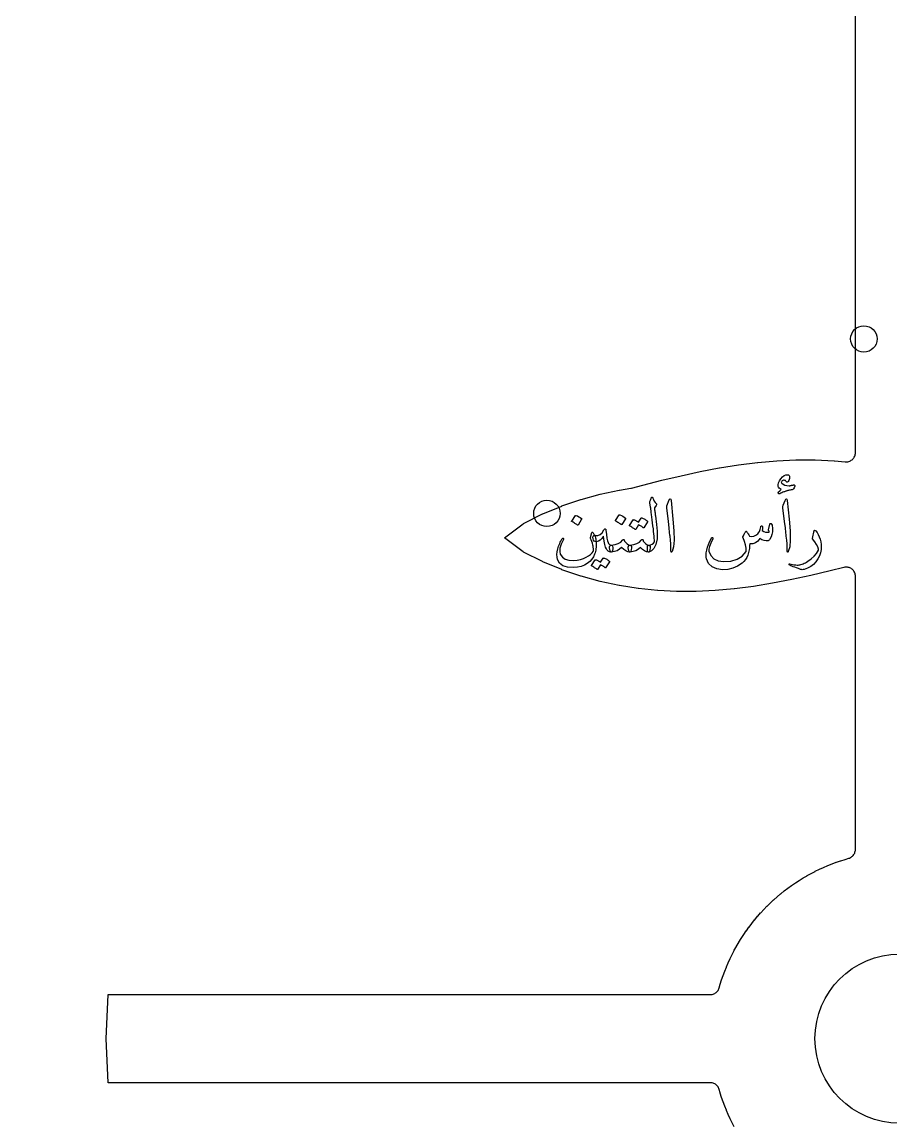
# Model space of a CAD drawing. Header units: millimetres. Extents: x -60 to 60, y -60 to 60.
# Drawn here: x -23.89 to -0.23, y -2.32 to 27.67 of the extents above; entities that cross this region are included whole.
import ezdxf

# ---------------------------------------------------------------- set-up
doc = ezdxf.new("R2010")
doc.units = ezdxf.units.MM
for name, color, linetype in [('CUT_INNER', 6, 'Continuous'), ('ENGRAVE', 7, 'Continuous'), ('TEXT', 5, 'Continuous')]:
    doc.layers.add(name, color=color, linetype=linetype)

msp = doc.modelspace()

# ---------------------------------------------------------------- linework, layer by layer
at = {"layer": 'CUT_INNER'}
msp.add_lwpolyline([(-4.4985, -2.4028), (-4.5547, -2.2944), (-4.5561, -2.2916), (-4.6097, -2.1819), (-4.611, -2.1791), (-4.6618, -2.0681), (-4.6631, -2.0653), (-4.7112, -1.9531), (-4.7124, -1.9503), (-4.7577, -1.8369), (-4.7588, -1.834), (-4.8013, -1.7196), (-4.8024, -1.7167), (-4.8421, -1.6012), (-4.8431, -1.5983), (-4.8799, -1.4819), (-4.8808, -1.479), (-4.9094, -1.3804), (-4.9175, -1.357), (-4.9278, -1.3344), (-4.9404, -1.3131), (-4.9549, -1.293), (-4.9714, -1.2746), (-4.9897, -1.2578), (-5.0095, -1.2429), (-5.0306, -1.2301), (-5.053, -1.2194), (-5.0763, -1.211), (-5.1003, -1.2049), (-5.1248, -1.2012), (-5.1495, -1.2), (-21.5366, -1.2), (-21.5422, -1.1997), (-21.5428, -1.1941), (-21.6011, -0.0061), (-21.6011, 0.0061), (-21.5428, 1.1941), (-21.5422, 1.1997), (-21.5366, 1.2), (-5.1495, 1.2), (-5.1248, 1.2012), (-5.1003, 1.2049), (-5.0763, 1.211), (-5.053, 1.2194), (-5.0306, 1.2301), (-5.0095, 1.2429), (-4.9897, 1.2578), (-4.9714, 1.2746), (-4.9549, 1.293), (-4.9404, 1.3131), (-4.9278, 1.3344), (-4.9175, 1.357), (-4.9094, 1.3804), (-4.8808, 1.479), (-4.8799, 1.4819), (-4.8431, 1.5983), (-4.8421, 1.6012), (-4.8024, 1.7167), (-4.8013, 1.7196), (-4.7588, 1.834), (-4.7577, 1.8369), (-4.7124, 1.9503), (-4.7112, 1.9531), (-4.6631, 2.0653), (-4.6618, 2.0681), (-4.611, 2.1791), (-4.6097, 2.1819), (-4.5561, 2.2916), (-4.5547, 2.2944), (-4.4985, 2.4028), (-4.4971, 2.4055), (-4.4382, 2.5124), (-4.4367, 2.5151), (-4.3752, 2.6206), (-4.3736, 2.6232), (-4.3096, 2.7272), (-4.3079, 2.7298), (-4.2413, 2.8321), (-4.2396, 2.8347), (-4.1706, 2.9354), (-4.1688, 2.9379), (-4.0973, 3.0368), (-4.0954, 3.0393), (-4.0215, 3.1365), (-4.0196, 3.1389), (-3.9433, 3.2342), (-3.9414, 3.2366), (-3.8628, 3.33), (-3.8607, 3.3323), (-3.7799, 3.4238), (-3.7778, 3.4261), (-3.6947, 3.5155), (-3.6926, 3.5178), (-3.6073, 3.6051), (-3.6051, 3.6073), (-3.5178, 3.6926), (-3.5155, 3.6947), (-3.4261, 3.7778), (-3.4238, 3.7799), (-3.3323, 3.8607), (-3.33, 3.8628), (-3.2366, 3.9414), (-3.2342, 3.9433), (-3.1389, 4.0196), (-3.1365, 4.0215), (-3.0393, 4.0954), (-3.0368, 4.0973), (-2.9379, 4.1688), (-2.9354, 4.1706), (-2.8347, 4.2396), (-2.8321, 4.2413), (-2.7298, 4.3079), (-2.7272, 4.3096), (-2.6232, 4.3736), (-2.6206, 4.3752), (-2.5151, 4.4367), (-2.5124, 4.4382), (-2.4055, 4.4971), (-2.4028, 4.4985), (-2.2944, 4.5547), (-2.2916, 4.5561), (-2.1819, 4.6097), (-2.1791, 4.611), (-2.0681, 4.6618), (-2.0653, 4.6631), (-1.9531, 4.7112), (-1.9503, 4.7124), (-1.8369, 4.7577), (-1.834, 4.7588), (-1.7196, 4.8013), (-1.7167, 4.8024), (-1.6012, 4.8421), (-1.5983, 4.8431), (-1.4819, 4.8799), (-1.479, 4.8808), (-1.3804, 4.9094), (-1.357, 4.9175), (-1.3344, 4.9278), (-1.3131, 4.9404), (-1.293, 4.9549), (-1.2746, 4.9714), (-1.2578, 4.9897), (-1.2429, 5.0095), (-1.2301, 5.0306), (-1.2194, 5.053), (-1.211, 5.0763), (-1.2049, 5.1003), (-1.2012, 5.1248), (-1.2, 5.1495), (-1.2, 12.5867), (-1.2011, 12.6106), (-1.2046, 12.6343), (-1.2102, 12.6575), (-1.2181, 12.6801), (-1.2281, 12.7018), (-1.2401, 12.7225), (-1.254, 12.742), (-1.2698, 12.76), (-1.2872, 12.7764), (-1.306, 12.7911), (-1.3262, 12.8039), (-1.3476, 12.8147), (-1.3698, 12.8235), (-1.3928, 12.8301), (-1.4163, 12.8344), (-1.4402, 12.8365), (-1.4641, 12.8363), (-1.4879, 12.8338), (-1.5113, 12.8291), (-1.8888, 12.7335), (-1.8907, 12.7331), (-2.4103, 12.61), (-2.4127, 12.6094), (-2.9318, 12.4971), (-2.9347, 12.4965), (-3.4532, 12.3973), (-3.4567, 12.3966), (-3.9746, 12.3129), (-3.9788, 12.3123), (-4.4961, 12.2463), (-4.5008, 12.2458), (-5.0176, 12.1997), (-5.0228, 12.1993), (-5.539, 12.1752), (-5.5448, 12.175), (-6.0606, 12.1746), (-6.0667, 12.1748), (-6.5821, 12.1998), (-6.5886, 12.2003), (-7.1038, 12.2523), (-7.1105, 12.2532), (-7.6254, 12.3336), (-7.6323, 12.3349), (-8.1471, 12.4451), (-8.1541, 12.4468), (-8.6688, 12.5884), (-8.6759, 12.5906), (-9.1903, 12.7657), (-9.1978, 12.7685), (-9.7114, 12.981), (-9.7201, 12.985), (-10.2329, 13.2453), (-10.2375, 13.2479), (-10.2418, 13.2508), (-10.7544, 13.6302), (-10.7588, 13.6338), (-10.7544, 13.6375), (-10.2418, 14.0169), (-10.2375, 14.0198), (-10.2329, 14.0224), (-9.7201, 14.2826), (-9.7114, 14.2867), (-9.1978, 14.4992), (-9.1903, 14.502), (-8.6759, 14.6771), (-8.6688, 14.6793), (-8.1541, 14.8208), (-8.1471, 14.8226), (-7.6323, 14.9328), (-7.6254, 14.934), (-7.3188, 14.9819), (-7.2933, 14.9873), (-6.9915, 15.0673), (-6.9902, 15.0676), (-6.47, 15.1992), (-6.4682, 15.1997), (-5.9485, 15.3228), (-5.9462, 15.3234), (-5.4271, 15.4357), (-5.4241, 15.4363), (-4.9056, 15.5355), (-4.9021, 15.5361), (-4.3842, 15.6199), (-4.3801, 15.6205), (-3.8628, 15.6865), (-3.858, 15.687), (-3.3413, 15.7331), (-3.336, 15.7335), (-2.8198, 15.7576), (-2.814, 15.7578), (-2.2983, 15.7582), (-2.2921, 15.758), (-1.7767, 15.733), (-1.7702, 15.7325), (-1.4751, 15.7027), (-1.4506, 15.7014), (-1.426, 15.7026), (-1.4017, 15.7061), (-1.3779, 15.712), (-1.3547, 15.7203), (-1.3325, 15.7307), (-1.3114, 15.7433), (-1.2917, 15.7579), (-1.2734, 15.7744), (-1.2569, 15.7926), (-1.2423, 15.8123), (-1.2296, 15.8334), (-1.2191, 15.8556), (-1.2108, 15.8787), (-1.2048, 15.9026), (-1.2012, 15.9269), (-1.2, 15.9514), (-1.2, 28.6602)], dxfattribs=at)
msp.add_circle((0, 0), 2.3, dxfattribs=at)
at = {"layer": 'ENGRAVE'}
for centre, radius in [((0, 17.1454), 39.5786), ((-0.9697, 19.0468), 0.36), ((-9.5995, 14.299), 0.36)]:
    msp.add_circle(centre, radius, dxfattribs=at)
at = {"layer": 'TEXT'}
for points in [[(-2.9217, 14.9432), (-2.949, 14.9381), (-2.9743, 14.9333), (-2.9976, 14.9287), (-3.019, 14.9244), (-3.0383, 14.9202), (-3.0553, 14.916), (-3.0702, 14.9118), (-3.0828, 14.9077), (-3.0956, 14.9029), (-3.111, 14.8969), (-3.1291, 14.8898), (-3.1497, 14.8815), (-3.173, 14.8719), (-3.1989, 14.8609), (-3.2274, 14.8484), (-3.2585, 14.8344), (-3.2712, 14.8303), (-3.282, 14.8303), (-3.291, 14.8344), (-3.2982, 14.8428), (-3.3025, 14.8633), (-3.2904, 14.8873), (-3.2618, 14.9146), (-3.2167, 14.9453), (-3.2512, 14.9649), (-3.2773, 14.9861), (-3.2951, 15.0088), (-3.3045, 15.0332), (-3.3063, 15.079), (-3.2951, 15.1288), (-3.2708, 15.1826), (-3.2334, 15.2402), (-3.1888, 15.2919), (-3.1429, 15.3276), (-3.0957, 15.3473), (-3.0472, 15.3511), (-3.0202, 15.3443), (-3.0017, 15.3302), (-2.9919, 15.3087), (-2.9908, 15.28), (-2.9955, 15.2489), (-3.0033, 15.2204), (-3.0143, 15.1945), (-3.0284, 15.1712), (-3.0425, 15.1549), (-3.0556, 15.1477), (-3.0676, 15.1496), (-3.0786, 15.1607), (-3.0912, 15.1773), (-3.1058, 15.1895), (-3.1225, 15.1972), (-3.1414, 15.2005), (-3.1611, 15.2005), (-3.1785, 15.1963), (-3.1935, 15.1879), (-3.2062, 15.1754), (-3.2155, 15.1602), (-3.2182, 15.1461), (-3.2144, 15.133), (-3.2041, 15.121), (-3.1654, 15.0924), (-3.1183, 15.0713), (-3.0629, 15.0579), (-2.9991, 15.052), (-2.9936, 15.0522), (-2.9874, 15.0528), (-2.9805, 15.0537), (-2.973, 15.0551), (-2.9648, 15.0567), (-2.956, 15.0585), (-2.9465, 15.0604), (-2.9364, 15.0624), (-2.9254, 15.0645), (-2.9155, 15.0664), (-2.9066, 15.0681), (-2.8987, 15.0698), (-2.8918, 15.0711), (-2.8856, 15.0721), (-2.8803, 15.0727), (-2.8757, 15.0729), (-2.8671, 15.072), (-2.86, 15.0692), (-2.8545, 15.0647), (-2.8506, 15.0583), (-2.8481, 15.0521), (-2.847, 15.0462), (-2.8471, 15.0406), (-2.8485, 15.0352), (-2.8688, 14.9973), (-2.8877, 14.9694), (-2.9054, 14.9513), (-2.9217, 14.9432)], [(-6.7955, 14.6253), (-6.7813, 14.6594), (-6.7704, 14.6865), (-6.7625, 14.7065), (-6.7578, 14.7194), (-6.7542, 14.7276), (-6.7494, 14.7335), (-6.7437, 14.7371), (-6.7369, 14.7382), (-6.7292, 14.7369), (-6.7228, 14.733), (-6.7177, 14.7265), (-6.7139, 14.7173), (-6.6965, 14.6725), (-6.6757, 14.6321), (-6.6515, 14.5961), (-6.6239, 14.5646), (-6.6162, 14.5546), (-6.614, 14.5432), (-6.6173, 14.5305), (-6.626, 14.5165), (-6.6721, 14.4517), (-6.6689, 14.4227), (-6.6658, 14.3942), (-6.6626, 14.3662), (-6.6595, 14.3387), (-6.6564, 14.3118), (-6.6532, 14.2854), (-6.6501, 14.2595), (-6.647, 14.2341), (-6.6181, 13.9994), (-6.6004, 13.8158), (-6.594, 13.6835), (-6.5988, 13.6025), (-6.6383, 13.4554), (-6.6898, 13.3468), (-6.7534, 13.2766), (-6.8289, 13.2448), (-6.831, 13.2448), (-6.8331, 13.2448), (-6.8352, 13.2448), (-6.8373, 13.2448), (-6.8497, 13.2566), (-6.8577, 13.2835), (-6.8612, 13.3256), (-6.8603, 13.3828), (-6.8583, 13.404), (-6.8525, 13.4194), (-6.8427, 13.4291), (-6.8289, 13.433), (-6.7759, 13.4436), (-6.7317, 13.4628), (-6.6964, 13.4907), (-6.67, 13.5272), (-6.6717, 13.571), (-6.6749, 13.6208), (-6.6796, 13.6766), (-6.6857, 13.7384), (-6.693, 13.806), (-6.7016, 13.8791), (-6.7113, 13.9577), (-6.7223, 14.0417), (-6.7323, 14.1243), (-6.7416, 14.1986), (-6.7501, 14.2645), (-6.7578, 14.322), (-6.7645, 14.3711), (-6.7698, 14.4119), (-6.7739, 14.4444), (-6.7766, 14.4684), (-6.7976, 14.5876), (-6.7982, 14.5994), (-6.7981, 14.6096), (-6.7972, 14.6182), (-6.7955, 14.6253)], [(-6.2767, 14.6462), (-6.2567, 14.6849), (-6.2407, 14.6985), (-6.2285, 14.687), (-6.2203, 14.6504), (-6.1722, 14.1379), (-6.1435, 13.8234), (-6.1371, 13.5721), (-6.1529, 13.3841), (-6.191, 13.2594), (-6.1979, 13.2492), (-6.2041, 13.2437), (-6.2094, 13.243), (-6.214, 13.2469), (-6.2176, 13.253), (-6.2203, 13.261), (-6.2218, 13.2708), (-6.2224, 13.2824), (-6.2224, 13.373), (-6.2265, 13.4691), (-6.2349, 13.5707), (-6.2475, 13.6778), (-6.2502, 13.7057), (-6.2584, 13.7813), (-6.2722, 13.9044), (-6.2914, 14.0752), (-6.3374, 14.4538), (-6.3384, 14.4739), (-6.3374, 14.4925), (-6.3343, 14.5095), (-6.329, 14.5249)], [(-3.1121, 14.6462), (-3.0921, 14.6849), (-3.076, 14.6985), (-3.0638, 14.687), (-3.0556, 14.6504), (-3.0075, 14.1379), (-2.9789, 13.8234), (-2.9725, 13.5721), (-2.9883, 13.3841), (-3.0263, 13.2594), (-3.0332, 13.2492), (-3.0394, 13.2437), (-3.0447, 13.243), (-3.0493, 13.2469), (-3.053, 13.253), (-3.0556, 13.261), (-3.0572, 13.2708), (-3.0577, 13.2824), (-3.0577, 13.373), (-3.0619, 13.4691), (-3.0702, 13.5707), (-3.0828, 13.6778), (-3.0855, 13.7057), (-3.0938, 13.7813), (-3.1075, 13.9044), (-3.1267, 14.0752), (-3.1727, 14.4538), (-3.1738, 14.4739), (-3.1727, 14.4925), (-3.1696, 14.5095), (-3.1644, 14.5249)], [(-8.8223, 14.2404), (-8.8197, 14.243), (-8.816, 14.2446), (-8.8113, 14.2451), (-8.8055, 14.2446), (-8.7649, 14.2281), (-8.7266, 14.208), (-8.6906, 14.1842), (-8.657, 14.1567), (-8.6538, 14.1526), (-8.6523, 14.1484), (-8.6527, 14.1442), (-8.6549, 14.14), (-8.7532, 13.9811), (-8.7569, 13.9773), (-8.7616, 13.9763), (-8.7674, 13.9783), (-8.7742, 13.9831), (-8.78, 13.9873), (-8.7893, 13.9936), (-8.802, 14.002), (-8.8181, 14.0124), (-8.8378, 14.025), (-8.8615, 14.0396), (-8.8891, 14.0564), (-8.9206, 14.0752), (-8.9248, 14.0783), (-8.9269, 14.0814), (-8.9269, 14.0846), (-8.9248, 14.0877)], [(-7.6279, 14.2551), (-7.6253, 14.2577), (-7.6217, 14.2592), (-7.617, 14.2598), (-7.6112, 14.2592), (-7.5706, 14.2428), (-7.5322, 14.2226), (-7.4963, 14.1988), (-7.4627, 14.1714), (-7.4594, 14.1672), (-7.458, 14.163), (-7.4584, 14.1588), (-7.4606, 14.1547), (-7.5589, 13.9957), (-7.5626, 13.9919), (-7.5673, 13.991), (-7.573, 13.9929), (-7.5798, 13.9978), (-7.5857, 14.002), (-7.595, 14.0082), (-7.6077, 14.0166), (-7.6238, 14.0271), (-7.6435, 14.0396), (-7.6672, 14.0543), (-7.6947, 14.071), (-7.7262, 14.0898), (-7.7304, 14.093), (-7.7325, 14.0961), (-7.7325, 14.0992), (-7.7304, 14.1024)], [(-7.0318, 14.1693), (-7.0292, 14.1719), (-7.0255, 14.1735), (-7.0208, 14.174), (-7.0151, 14.1735), (-6.9945, 14.1658), (-6.9746, 14.1573), (-6.9553, 14.148), (-6.9367, 14.1379), (-6.9185, 14.1269), (-6.9008, 14.1149), (-6.8835, 14.1018), (-6.8666, 14.0877), (-6.8633, 14.0834), (-6.8619, 14.0788), (-6.8623, 14.074), (-6.8645, 14.0689), (-6.9649, 13.9099), (-6.9676, 13.9078), (-6.9717, 13.9078), (-6.977, 13.9099), (-6.9837, 13.9141), (-6.9883, 13.918), (-6.9957, 13.9233), (-7.0061, 13.93), (-7.0193, 13.9382), (-7.0355, 13.9479), (-7.0548, 13.9593), (-7.0773, 13.9725), (-7.1029, 13.9873), (-7.1824, 13.8639), (-7.1861, 13.8601), (-7.1908, 13.8592), (-7.1965, 13.8612), (-7.2033, 13.866), (-7.2092, 13.8702), (-7.2185, 13.8765), (-7.2312, 13.8848), (-7.2473, 13.8953), (-7.267, 13.9078), (-7.2907, 13.9225), (-7.3182, 13.9392), (-7.3498, 13.958), (-7.353, 13.9612), (-7.3545, 13.9643), (-7.3541, 13.9675), (-7.3518, 13.9706), (-7.2494, 14.1233), (-7.2467, 14.1259), (-7.2431, 14.1275), (-7.2384, 14.128), (-7.2326, 14.1275), (-7.2151, 14.1218), (-7.1981, 14.1152), (-7.1816, 14.1077), (-7.1657, 14.0992), (-7.1503, 14.09), (-7.1354, 14.0801), (-7.121, 14.0696), (-7.1071, 14.0584)], [(-7.8497, 13.2448), (-7.8916, 13.2549), (-7.9276, 13.2725), (-7.9575, 13.2977), (-7.9814, 13.3305), (-8.0005, 13.3767), (-8.0201, 13.4482), (-8.0403, 13.5451), (-8.0609, 13.6673), (-8.0622, 13.6721), (-8.0641, 13.6741), (-8.0664, 13.6732), (-8.0693, 13.6694), (-8.106, 13.6134), (-8.1493, 13.5711), (-8.1991, 13.5423), (-8.2554, 13.5272), (-8.2876, 13.5291), (-8.313, 13.5434), (-8.3315, 13.5699), (-8.3433, 13.6087), (-8.3454, 13.6528), (-8.337, 13.6825), (-8.3182, 13.6978), (-8.2889, 13.6987), (-8.2133, 13.6972), (-8.1477, 13.7222), (-8.092, 13.7736), (-8.0463, 13.8514), (-8.0396, 13.8639), (-8.0322, 13.8723), (-8.0239, 13.8765), (-8.0149, 13.8765), (-8.0056, 13.8729), (-7.9987, 13.8665), (-7.9941, 13.8573), (-7.9919, 13.8451), (-7.9789, 13.7219), (-7.9652, 13.6244), (-7.9507, 13.5525), (-7.9354, 13.5062), (-7.9183, 13.4774), (-7.8983, 13.4555), (-7.8754, 13.4408), (-7.8497, 13.433), (-7.8257, 13.4236), (-7.8104, 13.4038), (-7.8038, 13.3734), (-7.8057, 13.3326), (-7.8132, 13.2926), (-7.823, 13.2647), (-7.8351, 13.2487), (-7.8497, 13.2448)], [(-3.5304, 14.0041), (-3.5267, 14.0132), (-3.522, 14.0197), (-3.5163, 14.0237), (-3.5095, 14.025), (-3.5007, 14.0239), (-3.4933, 14.0208), (-3.4871, 14.0156), (-3.4823, 14.0082), (-3.4704, 13.9821), (-3.4619, 13.9497), (-3.4568, 13.911), (-3.4551, 13.866), (-3.4597, 13.7925), (-3.4734, 13.7227), (-3.4963, 13.6566), (-3.5283, 13.5941), (-3.5393, 13.5791), (-3.5513, 13.5674), (-3.5644, 13.5592), (-3.5785, 13.5544), (-3.6296, 13.5511), (-3.6847, 13.5601), (-3.7436, 13.5814), (-3.8065, 13.615), (-3.8594, 13.5425), (-3.9221, 13.4942), (-3.9944, 13.4703), (-4.0763, 13.4707), (-4.079, 13.4266), (-4.0829, 13.3841), (-4.0879, 13.3434), (-4.0941, 13.3044), (-4.1015, 13.2668), (-4.11, 13.2304), (-4.1198, 13.1952), (-4.1307, 13.1611), (-4.1561, 13.0997), (-4.1903, 13.0429), (-4.2335, 12.9909), (-4.2855, 12.9436), (-4.4072, 12.8625), (-4.536, 12.8055), (-4.6718, 12.7726), (-4.8147, 12.7637), (-4.9756, 12.7855), (-5.1028, 12.8427), (-5.1963, 12.9351), (-5.256, 13.0628), (-5.2641, 13.1088), (-5.2654, 13.1632), (-5.2599, 13.226), (-5.2476, 13.2971), (-5.2279, 13.375), (-5.2001, 13.456), (-5.1641, 13.5402), (-5.1201, 13.6276), (-5.1165, 13.6331), (-5.1122, 13.637), (-5.1071, 13.6393), (-5.1012, 13.6401), (-5.0953, 13.6396), (-5.0902, 13.638), (-5.0859, 13.6354), (-5.0824, 13.6317), (-5.0801, 13.6264), (-5.0793, 13.6208), (-5.0801, 13.6149), (-5.0824, 13.6087), (-5.1384, 13.4925), (-5.1744, 13.397), (-5.1906, 13.3221), (-5.187, 13.2678), (-5.1342, 13.1482), (-5.051, 13.0612), (-4.9376, 13.007), (-4.7938, 12.9854), (-4.5927, 12.9982), (-4.4225, 13.0492), (-4.2831, 13.1384), (-4.1746, 13.2657), (-4.175, 13.3496), (-4.1887, 13.4383), (-4.2158, 13.5316), (-4.2562, 13.6297), (-4.2613, 13.6396), (-4.264, 13.6485), (-4.2644, 13.6563), (-4.2625, 13.6631), (-4.2512, 13.6865), (-4.2405, 13.7084), (-4.2303, 13.7288), (-4.2206, 13.7478), (-4.2115, 13.7652), (-4.2029, 13.7805), (-4.1948, 13.7939), (-4.1872, 13.8054), (-4.1829, 13.8102), (-4.1783, 13.8121), (-4.1735, 13.8112), (-4.1684, 13.8074), (-4.1657, 13.8046), (-4.1621, 13.8001), (-4.1574, 13.7941), (-4.1516, 13.7865), (-4.1451, 13.7774), (-4.138, 13.7667), (-4.1304, 13.7544), (-4.1223, 13.7405), (-4.1059, 13.7138), (-4.092, 13.6945), (-4.0808, 13.6825), (-4.0721, 13.6778), (-4.0178, 13.6732), (-3.9634, 13.6825), (-3.909, 13.7056), (-3.8546, 13.7426), (-3.8349, 13.7672), (-3.8154, 13.8074), (-3.7962, 13.8634), (-3.7772, 13.935), (-3.7754, 13.9418), (-3.772, 13.9476), (-3.767, 13.9523), (-3.7605, 13.956), (-3.7543, 13.9583), (-3.7485, 13.9591), (-3.7428, 13.9583), (-3.7375, 13.956), (-3.7295, 13.9429), (-3.7265, 13.9183), (-3.7285, 13.8822), (-3.7354, 13.8346), (-3.6932, 13.8088), (-3.6481, 13.7918), (-3.6001, 13.7837), (-3.5492, 13.7844), (-3.5499, 13.7997), (-3.5518, 13.8121), (-3.5551, 13.8217), (-3.5597, 13.8284), (-3.5649, 13.8346), (-3.568, 13.8409), (-3.5691, 13.8472), (-3.568, 13.8535)], [(-2.3193, 13.8284), (-2.3182, 13.8322), (-2.3167, 13.8352), (-2.315, 13.8374), (-2.3131, 13.8388), (-2.3072, 13.8393), (-2.3, 13.8367), (-2.2915, 13.831), (-2.2817, 13.8221), (-2.2435, 13.7767), (-2.2106, 13.7243), (-2.1829, 13.6648), (-2.1604, 13.5983), (-2.1429, 13.5266), (-2.1321, 13.456), (-2.1282, 13.3865), (-2.1311, 13.318), (-2.1496, 13.2278), (-2.1802, 13.1413), (-2.2229, 13.0584), (-2.2775, 12.9792), (-2.3429, 12.9074), (-2.4176, 12.8489), (-2.5018, 12.8038), (-2.5954, 12.7721), (-2.6205, 12.7667), (-2.6456, 12.7653), (-2.6707, 12.7678), (-2.6958, 12.7742), (-2.7537, 12.7944), (-2.8059, 12.8131), (-2.8525, 12.8304), (-2.8935, 12.8463), (-2.9287, 12.8608), (-2.9581, 12.8738), (-2.9815, 12.8854), (-2.9991, 12.8955), (-3.0028, 12.8986), (-3.0054, 12.9018), (-3.007, 12.9049), (-3.0075, 12.908), (-3.0071, 12.9121), (-3.0059, 12.9159), (-3.004, 12.9194), (-3.0012, 12.9227), (-2.9977, 12.9252), (-2.9934, 12.9263), (-2.9883, 12.9262), (-2.9824, 12.9248), (-2.9466, 12.9152), (-2.9123, 12.9072), (-2.8796, 12.901), (-2.8485, 12.8965), (-2.8187, 12.8937), (-2.79, 12.8926), (-2.7622, 12.8932), (-2.7356, 12.8955), (-2.709, 12.8997), (-2.6815, 12.9062), (-2.653, 12.9149), (-2.6237, 12.9258), (-2.5934, 12.9391), (-2.5622, 12.9548), (-2.5301, 12.9731), (-2.4971, 12.9938), (-2.4044, 13.0605), (-2.3251, 13.1329), (-2.2591, 13.2111), (-2.2064, 13.295), (-2.203, 13.3018), (-2.2012, 13.3096), (-2.2009, 13.3185), (-2.2022, 13.3285), (-2.2242, 13.3872), (-2.2587, 13.4524), (-2.3057, 13.5242), (-2.3653, 13.6025), (-2.368, 13.6074), (-2.3695, 13.6119), (-2.3701, 13.6158), (-2.3695, 13.6192)], [(-8.3182, 13.7363), (-8.3062, 13.7152), (-8.2954, 13.6916), (-8.2858, 13.6655), (-8.2774, 13.637), (-8.2704, 13.6058), (-8.2651, 13.5719), (-8.2615, 13.5352), (-8.2596, 13.4958), (-8.2584, 13.4553), (-8.2591, 13.4155), (-8.2616, 13.3764), (-8.2659, 13.3379), (-8.272, 13.2999), (-8.28, 13.2623), (-8.2898, 13.2251), (-8.3015, 13.1883), (-8.3327, 13.1185), (-8.3762, 13.0534), (-8.4321, 12.993), (-8.5002, 12.9373), (-8.5798, 12.8903), (-8.6701, 12.8557), (-8.7712, 12.8338), (-8.8829, 12.8244), (-9.0428, 12.8339), (-9.1669, 12.873), (-9.2551, 12.9416), (-9.3075, 13.0398), (-9.3231, 13.1105), (-9.3279, 13.1826), (-9.322, 13.2559), (-9.3054, 13.3305), (-9.2934, 13.3688), (-9.2803, 13.4061), (-9.2662, 13.4425), (-9.2511, 13.478), (-9.2349, 13.5127), (-9.2176, 13.5468), (-9.1993, 13.5802), (-9.1799, 13.6129), (-9.1748, 13.6184), (-9.17, 13.6223), (-9.1654, 13.6247), (-9.1611, 13.6255), (-9.1554, 13.6248), (-9.1507, 13.6229), (-9.147, 13.6196), (-9.1444, 13.615), (-9.143, 13.6095), (-9.1428, 13.6035), (-9.144, 13.597), (-9.1465, 13.5899), (-9.2084, 13.4611), (-9.2437, 13.3509), (-9.2524, 13.2593), (-9.2343, 13.1862), (-9.1796, 13.1067), (-9.101, 13.0524), (-8.9986, 13.0231), (-8.8725, 13.0189), (-8.7764, 13.029), (-8.6868, 13.0466), (-8.6038, 13.0718), (-8.5274, 13.1046), (-8.463, 13.1413), (-8.4102, 13.1799), (-8.3689, 13.2207), (-8.3391, 13.2636), (-8.3381, 13.2659), (-8.337, 13.2686), (-8.336, 13.2717), (-8.3349, 13.2751), (-8.3339, 13.2791), (-8.3328, 13.2837), (-8.3318, 13.289), (-8.3307, 13.295), (-8.3293, 13.3026), (-8.3292, 13.313), (-8.3303, 13.3262), (-8.3328, 13.3421), (-8.3362, 13.3607), (-8.3401, 13.3821), (-8.3446, 13.4062), (-8.3496, 13.433), (-8.3613, 13.4868), (-8.3757, 13.535), (-8.3927, 13.5778), (-8.4123, 13.615), (-8.4139, 13.6206), (-8.4144, 13.627), (-8.4139, 13.6342), (-8.4123, 13.6422), (-8.3768, 13.774), (-8.3745, 13.7804), (-8.372, 13.785), (-8.3693, 13.7877), (-8.3663, 13.7886), (-8.3642, 13.7893), (-8.3621, 13.7891), (-8.36, 13.7882), (-8.3579, 13.7865), (-8.3492, 13.7787), (-8.3396, 13.7677), (-8.3293, 13.7536), (-8.3182, 13.7363)], [(-7.3393, 13.433), (-7.3227, 13.4277), (-7.3105, 13.4221), (-7.3028, 13.4162), (-7.2996, 13.41), (-7.298, 13.4006), (-7.2975, 13.3891), (-7.298, 13.3755), (-7.2996, 13.3598), (-7.3075, 13.3095), (-7.3168, 13.2735), (-7.3274, 13.252), (-7.3393, 13.2448), (-7.3958, 13.2528), (-7.4522, 13.2767), (-7.5087, 13.3166), (-7.5652, 13.3724), (-7.6191, 13.3213), (-7.6844, 13.283), (-7.7613, 13.2575), (-7.8497, 13.2448), (-7.8592, 13.2468), (-7.8669, 13.2526), (-7.8728, 13.2624), (-7.8768, 13.2762), (-7.8936, 13.364), (-7.8954, 13.3738), (-7.8946, 13.3844), (-7.8912, 13.3958), (-7.8852, 13.4079), (-7.8783, 13.4174), (-7.8701, 13.4247), (-7.8605, 13.4299), (-7.8497, 13.433), (-7.744, 13.4487), (-7.6572, 13.477), (-7.5892, 13.5178), (-7.5401, 13.5711), (-7.5343, 13.5784), (-7.5275, 13.5836), (-7.5197, 13.5868), (-7.5108, 13.5878), (-7.5026, 13.5866), (-7.4967, 13.5831), (-7.4932, 13.5772), (-7.492, 13.569), (-7.4917, 13.5612), (-7.4909, 13.5544), (-7.4896, 13.5486), (-7.4878, 13.5439), (-7.4526, 13.5017), (-7.4162, 13.4691), (-7.3784, 13.4462), (-7.3393, 13.433)], [(-6.8289, 13.433), (-6.8123, 13.4277), (-6.8002, 13.4221), (-6.7925, 13.4162), (-6.7892, 13.41), (-6.7876, 13.4006), (-6.7871, 13.3891), (-6.7876, 13.3755), (-6.7892, 13.3598), (-6.7972, 13.3095), (-6.8064, 13.2735), (-6.817, 13.252), (-6.8289, 13.2448), (-6.8854, 13.2528), (-6.9419, 13.2767), (-6.9984, 13.3166), (-7.0548, 13.3724), (-7.1087, 13.3213), (-7.1741, 13.283), (-7.2509, 13.2575), (-7.3393, 13.2448), (-7.3488, 13.2468), (-7.3566, 13.2526), (-7.3624, 13.2624), (-7.3665, 13.2762), (-7.3832, 13.364), (-7.385, 13.3738), (-7.3843, 13.3844), (-7.3809, 13.3958), (-7.3749, 13.4079), (-7.3679, 13.4174), (-7.3597, 13.4247), (-7.3501, 13.4299), (-7.3393, 13.433), (-7.2337, 13.4487), (-7.1469, 13.477), (-7.0789, 13.5178), (-7.0297, 13.5711), (-7.024, 13.5784), (-7.0172, 13.5836), (-7.0093, 13.5868), (-7.0004, 13.5878), (-6.9922, 13.5866), (-6.9863, 13.5831), (-6.9828, 13.5772), (-6.9816, 13.569), (-6.9814, 13.5612), (-6.9806, 13.5544), (-6.9793, 13.5486), (-6.9774, 13.5439), (-6.9423, 13.5017), (-6.9058, 13.4691), (-6.868, 13.4462), (-6.8289, 13.433)], [(-8.0672, 13.0795), (-8.0646, 13.0822), (-8.0609, 13.0837), (-8.0562, 13.0843), (-8.0505, 13.0837), (-8.0299, 13.076), (-8.0099, 13.0675), (-7.9906, 13.0582), (-7.972, 13.0482), (-7.9539, 13.0372), (-7.9362, 13.0252), (-7.9189, 13.0121), (-7.9019, 12.998), (-7.8987, 12.9937), (-7.8972, 12.9891), (-7.8976, 12.9842), (-7.8999, 12.9792), (-8.0003, 12.8202), (-8.003, 12.8181), (-8.0071, 12.8181), (-8.0124, 12.8202), (-8.0191, 12.8244), (-8.0237, 12.8282), (-8.0311, 12.8335), (-8.0414, 12.8403), (-8.0546, 12.8484), (-8.0708, 12.8582), (-8.0902, 12.8696), (-8.1127, 12.8827), (-8.1383, 12.8976), (-8.2178, 12.7742), (-8.2214, 12.7704), (-8.2262, 12.7695), (-8.2319, 12.7714), (-8.2387, 12.7763), (-8.2446, 12.7804), (-8.2539, 12.7867), (-8.2665, 12.7951), (-8.2826, 12.8055), (-8.3024, 12.8181), (-8.326, 12.8327), (-8.3536, 12.8495), (-8.3851, 12.8683), (-8.3884, 12.8714), (-8.3898, 12.8746), (-8.3894, 12.8777), (-8.3872, 12.8808), (-8.2847, 13.0335), (-8.2821, 13.0361), (-8.2784, 13.0377), (-8.2737, 13.0382), (-8.268, 13.0377), (-8.2505, 13.032), (-8.2335, 13.0254), (-8.217, 13.0179), (-8.2011, 13.0095), (-8.1856, 13.0003), (-8.1707, 12.9904), (-8.1563, 12.9799), (-8.1425, 12.9687)]]:
    msp.add_lwpolyline(points, close=True, dxfattribs=at)

doc.saveas('drawing.dxf')
